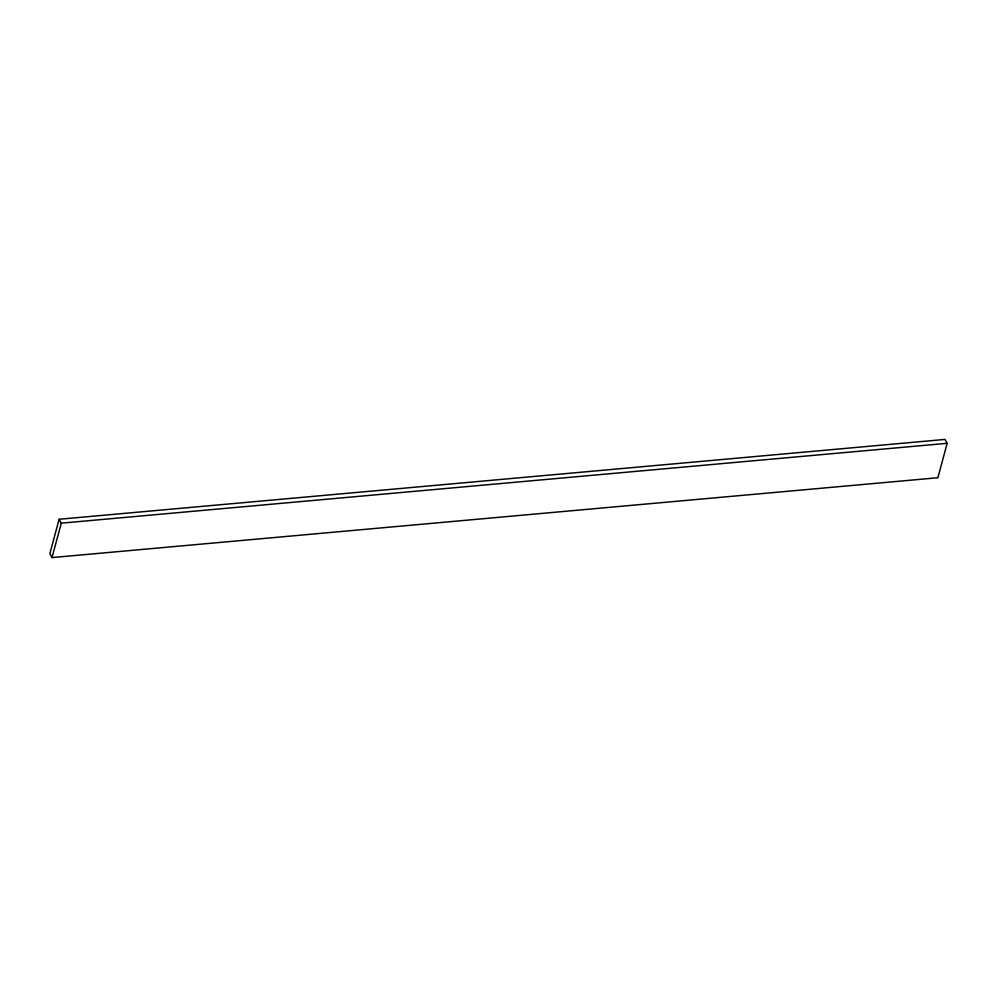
<?xml version="1.0" encoding="UTF-8"?>
<svg xmlns="http://www.w3.org/2000/svg" width="997" height="997" viewBox="0 0 997 997"><rect width="100%" height="100%" fill="white"/><g stroke="black" fill="none" stroke-linecap="round" stroke-linejoin="round"><path stroke-width="1.5" d="M59.122 519.263L49.85 553.684L52.006 557.572L937.878 477.737L947.15 443.316L944.994 439.428L59.122 519.263L61.291 523.163L52.006 557.572M61.291 523.163L947.15 443.316"/></g></svg>
